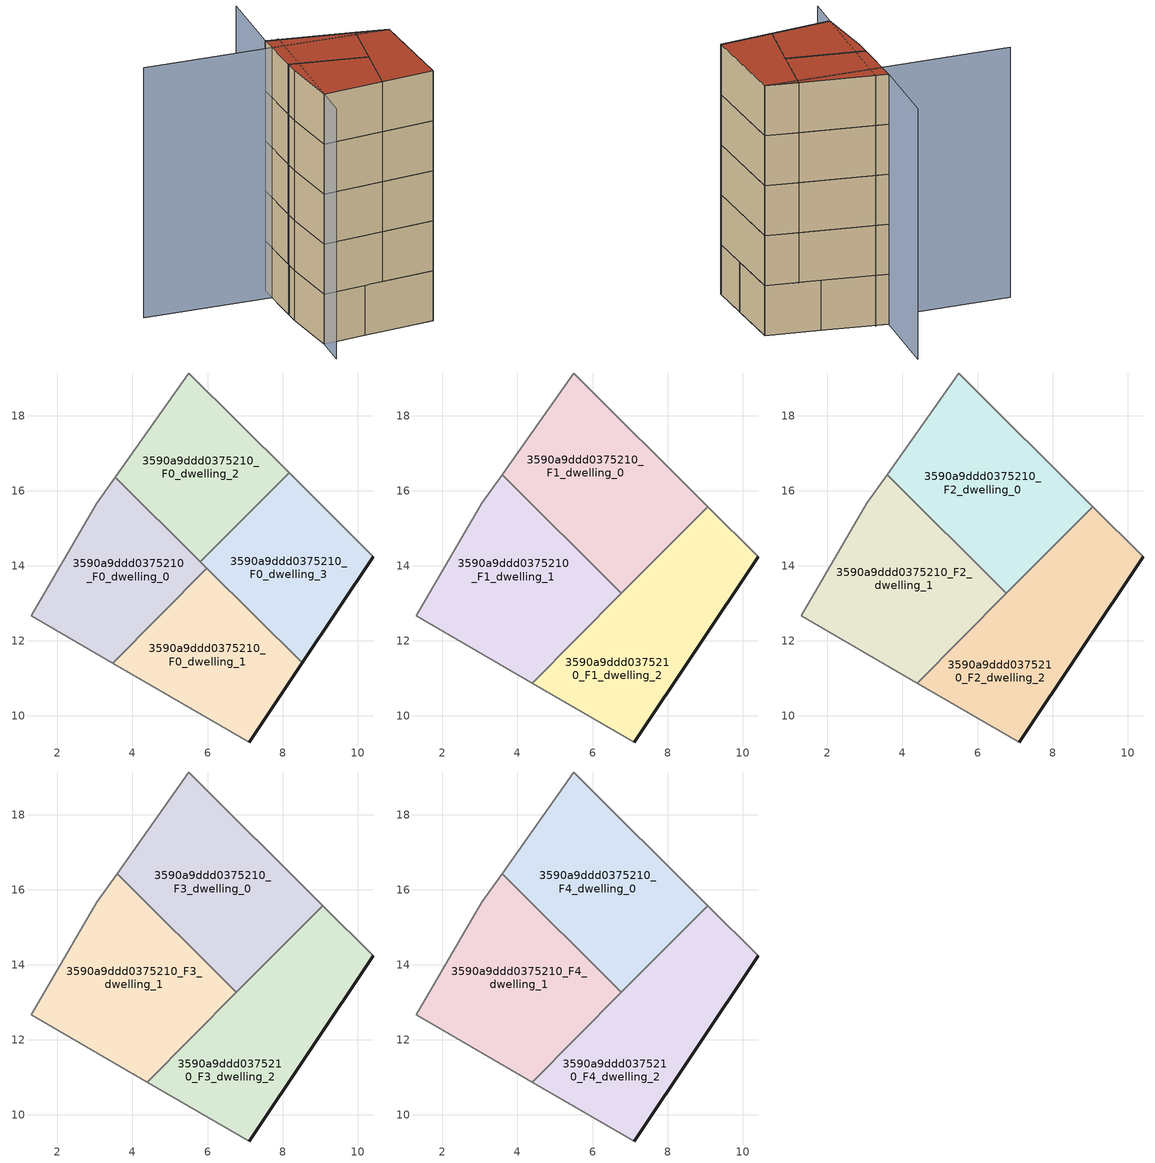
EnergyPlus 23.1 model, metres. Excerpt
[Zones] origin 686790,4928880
3590a9ddd0375210_F0_dwelling_0
 floor ground (EU_floor_Construction): 3.48,11.41 5.98,13.93 3.54,16.36 3.05,15.67 1.31,12.66 z0
 wall adiabatic (EU_wall_Construction): 3.48,11.41 1.31,12.66 3.05,15.67 3.54,16.36 z0:3
 wall to 3590a9ddd0375210_F0_dwelling_1 (EU_wall_Construction): 5.98,13.93 3.48,11.41 z0:3
 wall to 3590a9ddd0375210_F0_dwelling_2 (EU_wall_Construction): 3.54,16.36 5.81,14.1 z0:3
 wall to 3590a9ddd0375210_F0_dwelling_3 (EU_wall_Construction): 5.81,14.1 5.98,13.93 z0:3
3590a9ddd0375210_F0_dwelling_1
 floor ground (EU_floor_Construction): 7.11,9.31 8.52,11.41 5.98,13.93 3.48,11.41 z0
 wall outside (EU_wall_Construction): 8.52,11.41 7.11,9.31 z0:3
 wall adiabatic (EU_wall_Construction): 7.11,9.31 3.48,11.41 z0:3
 wall to 3590a9ddd0375210_F0_dwelling_3 (EU_wall_Construction): 5.98,13.93 8.52,11.41 z0:3
3590a9ddd0375210_F0_dwelling_2
 floor ground (EU_floor_Construction): 5.81,14.1 8.17,16.48 5.5,19.14 3.54,16.36 z0
 wall adiabatic (EU_wall_Construction): 3.54,16.36 5.5,19.14 8.17,16.48 z0:3
 wall to 3590a9ddd0375210_F0_dwelling_3 (EU_wall_Construction): 8.17,16.48 5.81,14.1 z0:3
3590a9ddd0375210_F0_dwelling_3
 floor ground (EU_floor_Construction): 8.52,11.41 10.41,14.25 8.17,16.48 5.81,14.1 z0
 wall outside (EU_wall_Construction): 10.41,14.25 8.52,11.41 z0:3
 wall adiabatic (EU_wall_Construction): 8.17,16.48 10.41,14.25 z0:3
 ceiling adiabatic (EU_roof_Construction): 9.07,15.58 6.71,13.21 6.77,13.26 5.87,14.16 5.83,14.12 8.17,16.48 10.41,14.25 z3
3590a9ddd0375210_F1_dwelling_0
 floor to 3590a9ddd0375210_F0_dwelling_2 (EU_floor_Construction): 5.87,14.16 8.17,16.48 5.5,19.14 3.59,16.43 z3
 floor adiabatic (EU_floor_Construction): 6.77,13.26 9.07,15.58 8.17,16.48 5.87,14.16 z3
 wall to 3590a9ddd0375210_F1_dwelling_1 (EU_wall_Construction): 6.77,13.26 3.59,16.43 z3:6
 wall adiabatic (EU_wall_Construction): 3.59,16.43 5.5,19.14 9.07,15.58 z3:6
 wall to 3590a9ddd0375210_F1_dwelling_2 (EU_wall_Construction): 9.07,15.58 6.77,13.26 z3:6
3590a9ddd0375210_F1_dwelling_1
 floor to 3590a9ddd0375210_F0_dwelling_0 (EU_floor_Construction): 3.48,11.41 5.98,13.93 3.54,16.36 3.05,15.67 1.31,12.66 z3
 floor to 3590a9ddd0375210_F0_dwelling_1 (EU_floor_Construction): 4.4,10.88 6.71,13.21 5.98,13.93 3.48,11.41 z3
 floor to 3590a9ddd0375210_F0_dwelling_2 (EU_floor_Construction): 5.81,14.1 5.87,14.16 3.59,16.43 3.54,16.36 z3
 floor to 3590a9ddd0375210_F0_dwelling_3 (EU_floor_Construction): 6.71,13.21 6.77,13.26 5.87,14.16 5.81,14.1 z3
 wall adiabatic (EU_wall_Construction): 4.4,10.88 1.31,12.66 3.05,15.67 3.59,16.43 z3:6
 wall to 3590a9ddd0375210_F1_dwelling_2 (EU_wall_Construction): 6.77,13.26 4.4,10.88 z3:6
3590a9ddd0375210_F1_dwelling_2
 floor to 3590a9ddd0375210_F0_dwelling_1 (EU_floor_Construction): 7.11,9.31 8.52,11.41 6.71,13.21 4.4,10.88 z3
 floor to 3590a9ddd0375210_F0_dwelling_3 (EU_floor_Construction): 8.52,11.41 10.41,14.25 9.07,15.58 6.71,13.21 z3
 wall outside (EU_wall_Construction): 10.41,14.25 7.11,9.31 z3:6
 wall adiabatic (EU_wall_Construction): 9.07,15.58 10.41,14.25 / 7.11,9.31 4.4,10.88 z3:6
3590a9ddd0375210_F2_dwelling_0
 floor to 3590a9ddd0375210_F1_dwelling_0 (EU_floor_Construction): 6.77,13.26 9.07,15.58 5.5,19.14 3.59,16.43 z6
 wall to 3590a9ddd0375210_F2_dwelling_1 (EU_wall_Construction): 6.77,13.26 3.59,16.43 z6:9
 wall adiabatic (EU_wall_Construction): 3.59,16.43 5.5,19.14 9.07,15.58 z6:9
 wall to 3590a9ddd0375210_F2_dwelling_2 (EU_wall_Construction): 9.07,15.58 6.77,13.26 z6:9
3590a9ddd0375210_F2_dwelling_1
 floor to 3590a9ddd0375210_F1_dwelling_1 (EU_floor_Construction): 4.4,10.88 6.77,13.26 3.59,16.43 3.05,15.67 1.31,12.66 z6
 wall adiabatic (EU_wall_Construction): 4.4,10.88 1.31,12.66 3.05,15.67 3.59,16.43 z6:9
 wall to 3590a9ddd0375210_F2_dwelling_2 (EU_wall_Construction): 6.77,13.26 4.4,10.88 z6:9
3590a9ddd0375210_F2_dwelling_2
 floor to 3590a9ddd0375210_F1_dwelling_2 (EU_floor_Construction): 7.11,9.31 10.41,14.25 9.07,15.58 4.4,10.88 z6
 wall outside (EU_wall_Construction): 10.41,14.25 7.11,9.31 z6:9
 wall adiabatic (EU_wall_Construction): 9.07,15.58 10.41,14.25 / 7.11,9.31 4.4,10.88 z6:9
3590a9ddd0375210_F3_dwelling_0
 floor to 3590a9ddd0375210_F2_dwelling_0 (EU_floor_Construction): 6.77,13.26 9.07,15.58 5.5,19.14 3.59,16.43 z9
 wall to 3590a9ddd0375210_F3_dwelling_1 (EU_wall_Construction): 6.77,13.26 3.59,16.43 z9:12
 wall adiabatic (EU_wall_Construction): 3.59,16.43 5.5,19.14 9.07,15.58 z9:12
 wall to 3590a9ddd0375210_F3_dwelling_2 (EU_wall_Construction): 9.07,15.58 6.77,13.26 z9:12
3590a9ddd0375210_F3_dwelling_1
 floor to 3590a9ddd0375210_F2_dwelling_1 (EU_floor_Construction): 4.4,10.88 6.77,13.26 3.59,16.43 3.05,15.67 1.31,12.66 z9
 wall adiabatic (EU_wall_Construction): 4.4,10.88 1.31,12.66 3.05,15.67 3.59,16.43 z9:12
 wall to 3590a9ddd0375210_F3_dwelling_2 (EU_wall_Construction): 6.77,13.26 4.4,10.88 z9:12
3590a9ddd0375210_F3_dwelling_2
 floor to 3590a9ddd0375210_F2_dwelling_2 (EU_floor_Construction): 7.11,9.31 10.41,14.25 9.07,15.58 4.4,10.88 z9
 wall outside (EU_wall_Construction): 10.41,14.25 7.11,9.31 z9:12
 wall adiabatic (EU_wall_Construction): 9.07,15.58 10.41,14.25 / 7.11,9.31 4.4,10.88 z9:12
3590a9ddd0375210_F4_dwelling_0
 floor to 3590a9ddd0375210_F3_dwelling_0 (EU_floor_Construction): 6.77,13.26 9.07,15.58 5.5,19.14 3.59,16.43 z12
 wall to 3590a9ddd0375210_F4_dwelling_1 (EU_wall_Construction): 6.77,13.26 3.59,16.43 z12:15
 wall adiabatic (EU_wall_Construction): 3.59,16.43 5.5,19.14 9.07,15.58 z12:15
 wall to 3590a9ddd0375210_F4_dwelling_2 (EU_wall_Construction): 9.07,15.58 6.77,13.26 z12:15
 roof outside (EU_roof_Construction): 9.07,15.58 6.77,13.26 3.59,16.43 5.5,19.14 z15
3590a9ddd0375210_F4_dwelling_1
 floor to 3590a9ddd0375210_F3_dwelling_1 (EU_floor_Construction): 4.4,10.88 6.77,13.26 3.59,16.43 3.05,15.67 1.31,12.66 z12
 wall adiabatic (EU_wall_Construction): 4.4,10.88 1.31,12.66 3.05,15.67 3.59,16.43 z12:15
 wall to 3590a9ddd0375210_F4_dwelling_2 (EU_wall_Construction): 6.77,13.26 4.4,10.88 z12:15
 roof outside (EU_roof_Construction): 6.77,13.26 4.4,10.88 1.31,12.66 3.05,15.67 3.59,16.43 z15
3590a9ddd0375210_F4_dwelling_2
 floor to 3590a9ddd0375210_F3_dwelling_2 (EU_floor_Construction): 7.11,9.31 10.41,14.25 9.07,15.58 4.4,10.88 z12
 wall outside (EU_wall_Construction): 10.41,14.25 7.11,9.31 z12:15
 wall adiabatic (EU_wall_Construction): 9.07,15.58 10.41,14.25 / 7.11,9.31 4.4,10.88 z12:15
 roof outside (EU_roof_Construction): 10.41,14.25 7.11,9.31 4.4,10.88 9.07,15.58 z15
shading: 6.1,18.67 0.02,11.05 / 10.41,14.25 -1.02,22.84 / 8.52,22.92 5.5,19.13 z0:15
[Building]
EU S2 Campaign: North Axis=0; Terrain=City; Solar Distribution=FullExterior
[Site:Location]
Bologna: Latitude=44.5; Longitude=11.25; Time Zone=1; Elevation=37
[SizingPeriod:WeatherFileDays]
AnnualSizingPeriod: Begin Month=1; Begin Day of Month=1; End Month=12; End Day of Month=31; Day of Week for Start Day=Monday; Use Weather File Daylight Saving Period=No; Use Weather File Rain and Snow Indicators=No
[MATERIAL]
EU_InternalMass_Material: Roughness=MediumRough; Thickness=0.1; Conductivity=1; Density=1800; Specific Heat=900; Thermal Absorptance=0.9; Solar Absorptance=0.7; Visible Absorptance=0.7
[MATERIAL:NOMASS] Roughness=MediumRough; Thermal Absorptance=0.9; Solar Absorptance=0.7; Visible Absorptance=0.7
Name | Thermal Resistance
EU_wall_NoMass | 0.905828
EU_roof_NoMass | 0.37593
EU_floor_NoMass | 0.67114
[CONSTRUCTION]
EU_wall_Construction: EU_wall_NoMass
EU_roof_Construction: EU_roof_NoMass
EU_floor_Construction: EU_floor_NoMass
EU_InternalMass_Construction: EU_InternalMass_Material
[ZONE] Type=1; Multiplier=1; Ceiling Height=autocalculate; Floor Area=autocalculate; Part of Total Floor Area=Yes
Name | Volume
3590a9ddd0375210_F0_dwelling_0; 3590a9ddd0375210_F0_dwelling_3 | 35.001
3590a9ddd0375210_F1_dwelling_0; 3590a9ddd0375210_F2_dwelling_0; 3590a9ddd0375210_F3_dwelling_0; 3590a9ddd0375210_F4_dwelling_0 | 46.6619
3590a9ddd0375210_F0_dwelling_1 | 34.9995
3590a9ddd0375210_F1_dwelling_1; 3590a9ddd0375210_F2_dwelling_1; 3590a9ddd0375210_F3_dwelling_1; 3590a9ddd0375210_F4_dwelling_1 | 46.6633
3590a9ddd0375210_F0_dwelling_2 | 35.0002
3590a9ddd0375210_F1_dwelling_2; 3590a9ddd0375210_F2_dwelling_2; 3590a9ddd0375210_F3_dwelling_2; 3590a9ddd0375210_F4_dwelling_2 | 46.6655
[INTERNALMASS] Construction=EU_InternalMass_Construction
Name | Zone or ZoneList | Surface Area
3590a9ddd0375210_F0_dwelling_0_EU_InternalMass | 3590a9ddd0375210_F0_dwelling_0 | 11.6667
3590a9ddd0375210_F0_dwelling_1_EU_InternalMass | 3590a9ddd0375210_F0_dwelling_1 | 11.6664
3590a9ddd0375210_F0_dwelling_2_EU_InternalMass | 3590a9ddd0375210_F0_dwelling_2 | 11.6668
3590a9ddd0375210_F0_dwelling_3_EU_InternalMass | 3590a9ddd0375210_F0_dwelling_3 | 11.6669
3590a9ddd0375210_F1_dwelling_0_EU_InternalMass | 3590a9ddd0375210_F1_dwelling_0 | 15.5543
3590a9ddd0375210_F1_dwelling_1_EU_InternalMass | 3590a9ddd0375210_F1_dwelling_1 | 15.5544
3590a9ddd0375210_F1_dwelling_2_EU_InternalMass | 3590a9ddd0375210_F1_dwelling_2 | 15.5549
3590a9ddd0375210_F2_dwelling_0_EU_InternalMass | 3590a9ddd0375210_F2_dwelling_0 | 15.5543
3590a9ddd0375210_F2_dwelling_1_EU_InternalMass | 3590a9ddd0375210_F2_dwelling_1 | 15.5544
3590a9ddd0375210_F2_dwelling_2_EU_InternalMass | 3590a9ddd0375210_F2_dwelling_2 | 15.5549
3590a9ddd0375210_F3_dwelling_0_EU_InternalMass | 3590a9ddd0375210_F3_dwelling_0 | 15.5543
3590a9ddd0375210_F3_dwelling_1_EU_InternalMass | 3590a9ddd0375210_F3_dwelling_1 | 15.5544
3590a9ddd0375210_F3_dwelling_2_EU_InternalMass | 3590a9ddd0375210_F3_dwelling_2 | 15.5549
3590a9ddd0375210_F4_dwelling_0_EU_InternalMass | 3590a9ddd0375210_F4_dwelling_0 | 15.5543
3590a9ddd0375210_F4_dwelling_1_EU_InternalMass | 3590a9ddd0375210_F4_dwelling_1 | 15.5544
3590a9ddd0375210_F4_dwelling_2_EU_InternalMass | 3590a9ddd0375210_F4_dwelling_2 | 15.5549
[OTHEREQUIPMENT] Fuel Type=Electricity; Design Level Calculation Method=Watts/Area; Power per Zone Floor Area=1; Fraction Latent=0; Fraction Radiant=0; Fraction Lost=0; Carbon Dioxide Generation Rate=0; EndUse Subcategory=EU_Step8_InternalGains
Name | Zone or ZoneList or Space or SpaceList | Schedule
EU_Step8_InternalGain_3590a9ddd0375210_F0_dwelling_0_f000 | 3590a9ddd0375210_F0_dwelling_0 | EU_Step8_GainSchedule_3590a9ddd0375210_F0_dwelling_0_f000
EU_Step8_InternalGain_3590a9ddd0375210_F0_dwelling_1_f000 | 3590a9ddd0375210_F0_dwelling_1 | EU_Step8_GainSchedule_3590a9ddd0375210_F0_dwelling_1_f000
EU_Step8_InternalGain_3590a9ddd0375210_F0_dwelling_2_f000 | 3590a9ddd0375210_F0_dwelling_2 | EU_Step8_GainSchedule_3590a9ddd0375210_F0_dwelling_2_f000
EU_Step8_InternalGain_3590a9ddd0375210_F0_dwelling_3_f000 | 3590a9ddd0375210_F0_dwelling_3 | EU_Step8_GainSchedule_3590a9ddd0375210_F0_dwelling_3_f000
EU_Step8_InternalGain_3590a9ddd0375210_F1_dwelling_0_f000 | 3590a9ddd0375210_F1_dwelling_0 | EU_Step8_GainSchedule_3590a9ddd0375210_F1_dwelling_0_f000
EU_Step8_InternalGain_3590a9ddd0375210_F1_dwelling_1_f000 | 3590a9ddd0375210_F1_dwelling_1 | EU_Step8_GainSchedule_3590a9ddd0375210_F1_dwelling_1_f000
EU_Step8_InternalGain_3590a9ddd0375210_F1_dwelling_2_f000 | 3590a9ddd0375210_F1_dwelling_2 | EU_Step8_GainSchedule_3590a9ddd0375210_F1_dwelling_2_f000
EU_Step8_InternalGain_3590a9ddd0375210_F2_dwelling_0_f000 | 3590a9ddd0375210_F2_dwelling_0 | EU_Step8_GainSchedule_3590a9ddd0375210_F2_dwelling_0_f000
EU_Step8_InternalGain_3590a9ddd0375210_F2_dwelling_1_f000 | 3590a9ddd0375210_F2_dwelling_1 | EU_Step8_GainSchedule_3590a9ddd0375210_F2_dwelling_1_f000
EU_Step8_InternalGain_3590a9ddd0375210_F2_dwelling_2_f000 | 3590a9ddd0375210_F2_dwelling_2 | EU_Step8_GainSchedule_3590a9ddd0375210_F2_dwelling_2_f000
EU_Step8_InternalGain_3590a9ddd0375210_F3_dwelling_0_f000 | 3590a9ddd0375210_F3_dwelling_0 | EU_Step8_GainSchedule_3590a9ddd0375210_F3_dwelling_0_f000
EU_Step8_InternalGain_3590a9ddd0375210_F3_dwelling_1_f000 | 3590a9ddd0375210_F3_dwelling_1 | EU_Step8_GainSchedule_3590a9ddd0375210_F3_dwelling_1_f000
EU_Step8_InternalGain_3590a9ddd0375210_F3_dwelling_2_f000 | 3590a9ddd0375210_F3_dwelling_2 | EU_Step8_GainSchedule_3590a9ddd0375210_F3_dwelling_2_f000
EU_Step8_InternalGain_3590a9ddd0375210_F4_dwelling_0_f000 | 3590a9ddd0375210_F4_dwelling_0 | EU_Step8_GainSchedule_3590a9ddd0375210_F4_dwelling_0_f000
EU_Step8_InternalGain_3590a9ddd0375210_F4_dwelling_1_f000 | 3590a9ddd0375210_F4_dwelling_1 | EU_Step8_GainSchedule_3590a9ddd0375210_F4_dwelling_1_f000
EU_Step8_InternalGain_3590a9ddd0375210_F4_dwelling_2_f000 | 3590a9ddd0375210_F4_dwelling_2 | EU_Step8_GainSchedule_3590a9ddd0375210_F4_dwelling_2_f000
[ZONEVENTILATION:DESIGNFLOWRATE] Schedule=EU_AlwaysOn; Design Flow Rate Calculation Method=AirChanges/Hour; Air Changes per Hour=0.73129; Ventilation Type=Natural; Fan Pressure Rise=0; Fan Total Efficiency=1; Constant Term Coefficient=1; Temperature Term Coefficient=0; Velocity Term Coefficient=0; Velocity Squared Term Coefficient=0; Minimum Indoor Temperature=-100; Maximum Indoor Temperature=100; Delta Temperature=-100; Minimum Outdoor Temperature=-100; Maximum Outdoor Temperature=100; Maximum Wind Speed=40
Name | Zone or ZoneList or Space or SpaceList
EU_ConstantAir_3590a9ddd0375210_F0_dwelling_0 | 3590a9ddd0375210_F0_dwelling_0
EU_ConstantAir_3590a9ddd0375210_F0_dwelling_1 | 3590a9ddd0375210_F0_dwelling_1
EU_ConstantAir_3590a9ddd0375210_F0_dwelling_2 | 3590a9ddd0375210_F0_dwelling_2
EU_ConstantAir_3590a9ddd0375210_F0_dwelling_3 | 3590a9ddd0375210_F0_dwelling_3
EU_ConstantAir_3590a9ddd0375210_F1_dwelling_0 | 3590a9ddd0375210_F1_dwelling_0
EU_ConstantAir_3590a9ddd0375210_F1_dwelling_1 | 3590a9ddd0375210_F1_dwelling_1
EU_ConstantAir_3590a9ddd0375210_F1_dwelling_2 | 3590a9ddd0375210_F1_dwelling_2
EU_ConstantAir_3590a9ddd0375210_F2_dwelling_0 | 3590a9ddd0375210_F2_dwelling_0
EU_ConstantAir_3590a9ddd0375210_F2_dwelling_1 | 3590a9ddd0375210_F2_dwelling_1
EU_ConstantAir_3590a9ddd0375210_F2_dwelling_2 | 3590a9ddd0375210_F2_dwelling_2
EU_ConstantAir_3590a9ddd0375210_F3_dwelling_0 | 3590a9ddd0375210_F3_dwelling_0
EU_ConstantAir_3590a9ddd0375210_F3_dwelling_1 | 3590a9ddd0375210_F3_dwelling_1
EU_ConstantAir_3590a9ddd0375210_F3_dwelling_2 | 3590a9ddd0375210_F3_dwelling_2
EU_ConstantAir_3590a9ddd0375210_F4_dwelling_0 | 3590a9ddd0375210_F4_dwelling_0
EU_ConstantAir_3590a9ddd0375210_F4_dwelling_1 | 3590a9ddd0375210_F4_dwelling_1
EU_ConstantAir_3590a9ddd0375210_F4_dwelling_2 | 3590a9ddd0375210_F4_dwelling_2
[HVACTEMPLATE:THERMOSTAT] Constant Heating Setpoint=20; Constant Cooling Setpoint=50
EU_HeatOnly_3590a9ddd0375210_F0_dwelling_0; EU_HeatOnly_3590a9ddd0375210_F0_dwelling_1; EU_HeatOnly_3590a9ddd0375210_F0_dwelling_2; EU_HeatOnly_3590a9ddd0375210_F0_dwelling_3; EU_HeatOnly_3590a9ddd0375210_F1_dwelling_0; EU_HeatOnly_3590a9ddd0375210_F1_dwelling_1; EU_HeatOnly_3590a9ddd0375210_F1_dwelling_2; EU_HeatOnly_3590a9ddd0375210_F2_dwelling_0; EU_HeatOnly_3590a9ddd0375210_F2_dwelling_1; EU_HeatOnly_3590a9ddd0375210_F2_dwelling_2; EU_HeatOnly_3590a9ddd0375210_F3_dwelling_0; EU_HeatOnly_3590a9ddd0375210_F3_dwelling_1; EU_HeatOnly_3590a9ddd0375210_F3_dwelling_2; EU_HeatOnly_3590a9ddd0375210_F4_dwelling_0; EU_HeatOnly_3590a9ddd0375210_F4_dwelling_1; EU_HeatOnly_3590a9ddd0375210_F4_dwelling_2
[HVACTEMPLATE:ZONE:IDEALLOADSAIRSYSTEM] System Availability Schedule=EU_AlwaysOn; Maximum Heating Supply Air Temperature=50; Minimum Cooling Supply Air Temperature=13; Maximum Heating Supply Air Humidity Ratio=0.0156; Minimum Cooling Supply Air Humidity Ratio=0.0077; Heating Limit=NoLimit; Cooling Limit=NoLimit; Heating Availability Schedule=EU_AlwaysOn; Cooling Availability Schedule=EU_CoolingOff; Dehumidification Control Type=ConstantSensibleHeatRatio; Cooling Sensible Heat Ratio=0.7; Dehumidification Setpoint=60; Humidification Control Type=None; Humidification Setpoint=30; Outdoor Air Method=None; Outdoor Air Flow Rate per Person=0.00944; Outdoor Air Flow Rate per Zone Floor Area=0; Outdoor Air Flow Rate per Zone=0; Demand Controlled Ventilation Type=None; Outdoor Air Economizer Type=NoEconomizer; Heat Recovery Type=None; Sensible Heat Recovery Effectiveness=0.7; Latent Heat Recovery Effectiveness=0.65
Name | Template Thermostat
3590a9ddd0375210_F0_dwelling_0 | EU_HeatOnly_3590a9ddd0375210_F0_dwelling_0
3590a9ddd0375210_F0_dwelling_1 | EU_HeatOnly_3590a9ddd0375210_F0_dwelling_1
3590a9ddd0375210_F0_dwelling_2 | EU_HeatOnly_3590a9ddd0375210_F0_dwelling_2
3590a9ddd0375210_F0_dwelling_3 | EU_HeatOnly_3590a9ddd0375210_F0_dwelling_3
3590a9ddd0375210_F1_dwelling_0 | EU_HeatOnly_3590a9ddd0375210_F1_dwelling_0
3590a9ddd0375210_F1_dwelling_1 | EU_HeatOnly_3590a9ddd0375210_F1_dwelling_1
3590a9ddd0375210_F1_dwelling_2 | EU_HeatOnly_3590a9ddd0375210_F1_dwelling_2
3590a9ddd0375210_F2_dwelling_0 | EU_HeatOnly_3590a9ddd0375210_F2_dwelling_0
3590a9ddd0375210_F2_dwelling_1 | EU_HeatOnly_3590a9ddd0375210_F2_dwelling_1
3590a9ddd0375210_F2_dwelling_2 | EU_HeatOnly_3590a9ddd0375210_F2_dwelling_2
3590a9ddd0375210_F3_dwelling_0 | EU_HeatOnly_3590a9ddd0375210_F3_dwelling_0
3590a9ddd0375210_F3_dwelling_1 | EU_HeatOnly_3590a9ddd0375210_F3_dwelling_1
3590a9ddd0375210_F3_dwelling_2 | EU_HeatOnly_3590a9ddd0375210_F3_dwelling_2
3590a9ddd0375210_F4_dwelling_0 | EU_HeatOnly_3590a9ddd0375210_F4_dwelling_0
3590a9ddd0375210_F4_dwelling_1 | EU_HeatOnly_3590a9ddd0375210_F4_dwelling_1
3590a9ddd0375210_F4_dwelling_2 | EU_HeatOnly_3590a9ddd0375210_F4_dwelling_2
[SIZING:ZONE] Zone Cooling Design Supply Air Temperature Input Method=SupplyAirTemperature; Zone Cooling Design Supply Air Temperature=13; Zone Heating Design Supply Air Temperature Input Method=SupplyAirTemperature; Zone Heating Design Supply Air Temperature=50; Zone Cooling Design Supply Air Humidity Ratio=0.008; Zone Heating Design Supply Air Humidity Ratio=0.008; Cooling Design Air Flow Method=DesignDay; Cooling Design Air Flow Rate=0; Cooling Minimum Air Flow per Zone Floor Area=0.000762; Cooling Minimum Air Flow=0; Cooling Minimum Air Flow Fraction=0.2; Heating Design Air Flow Method=DesignDay; Heating Design Air Flow Rate=0; Heating Maximum Air Flow per Zone Floor Area=0.002032; Heating Maximum Air Flow=0.141576; Heating Maximum Air Flow Fraction=0.3; Account for Dedicated Outdoor Air System=No; Dedicated Outdoor Air System Control Strategy=NeutralSupplyAir; Dedicated Outdoor Air Low Setpoint Temperature for Design=autosize; Dedicated Outdoor Air High Setpoint Temperature for Design=autosize; Zone Load Sizing Method=Sensible Load Only No Latent Load; Zone Latent Cooling Design Supply Air Humidity Ratio Input Method=HumidityRatioDifference; Zone Cooling Design Supply Air Humidity Ratio Difference=0.005; Zone Latent Heating Design Supply Air Humidity Ratio Input Method=HumidityRatioDifference; Zone Humidification Design Supply Air Humidity Ratio Difference=0.005
3590a9ddd0375210_F0_dwelling_0; 3590a9ddd0375210_F0_dwelling_1; 3590a9ddd0375210_F0_dwelling_2; 3590a9ddd0375210_F0_dwelling_3; 3590a9ddd0375210_F1_dwelling_0; 3590a9ddd0375210_F1_dwelling_1; 3590a9ddd0375210_F1_dwelling_2; 3590a9ddd0375210_F2_dwelling_0; 3590a9ddd0375210_F2_dwelling_1; 3590a9ddd0375210_F2_dwelling_2; 3590a9ddd0375210_F3_dwelling_0; 3590a9ddd0375210_F3_dwelling_1; 3590a9ddd0375210_F3_dwelling_2; 3590a9ddd0375210_F4_dwelling_0; 3590a9ddd0375210_F4_dwelling_1; 3590a9ddd0375210_F4_dwelling_2
[SCHEDULE:CONSTANT]
Name | Hourly Value
EU_AlwaysOn | 1
EU_CoolingOff | 0
[SCHEDULE:FILE] Column Number=1; Rows to Skip at Top=0; Number of Hours of Data=8760; Column Separator=Comma; Interpolate to Timestep=No; Minutes per Item=60; Adjust Schedule for Daylight Savings=Yes
Name | File
EU_Step8_GainSchedule_3590a9ddd0375210_F0_dwelling_0_f000 | ../../schedules/3590a9ddd0375210/3590a9ddd0375210_F0_dwelling_0_f000_gain.csv
EU_Step8_GainSchedule_3590a9ddd0375210_F0_dwelling_1_f000 | ../../schedules/3590a9ddd0375210/3590a9ddd0375210_F0_dwelling_1_f000_gain.csv
EU_Step8_GainSchedule_3590a9ddd0375210_F0_dwelling_2_f000 | ../../schedules/3590a9ddd0375210/3590a9ddd0375210_F0_dwelling_2_f000_gain.csv
EU_Step8_GainSchedule_3590a9ddd0375210_F0_dwelling_3_f000 | ../../schedules/3590a9ddd0375210/3590a9ddd0375210_F0_dwelling_3_f000_gain.csv
EU_Step8_GainSchedule_3590a9ddd0375210_F1_dwelling_0_f000 | ../../schedules/3590a9ddd0375210/3590a9ddd0375210_F1_dwelling_0_f000_gain.csv
EU_Step8_GainSchedule_3590a9ddd0375210_F1_dwelling_1_f000 | ../../schedules/3590a9ddd0375210/3590a9ddd0375210_F1_dwelling_1_f000_gain.csv
EU_Step8_GainSchedule_3590a9ddd0375210_F1_dwelling_2_f000 | ../../schedules/3590a9ddd0375210/3590a9ddd0375210_F1_dwelling_2_f000_gain.csv
EU_Step8_GainSchedule_3590a9ddd0375210_F2_dwelling_0_f000 | ../../schedules/3590a9ddd0375210/3590a9ddd0375210_F2_dwelling_0_f000_gain.csv
EU_Step8_GainSchedule_3590a9ddd0375210_F2_dwelling_1_f000 | ../../schedules/3590a9ddd0375210/3590a9ddd0375210_F2_dwelling_1_f000_gain.csv
EU_Step8_GainSchedule_3590a9ddd0375210_F2_dwelling_2_f000 | ../../schedules/3590a9ddd0375210/3590a9ddd0375210_F2_dwelling_2_f000_gain.csv
EU_Step8_GainSchedule_3590a9ddd0375210_F3_dwelling_0_f000 | ../../schedules/3590a9ddd0375210/3590a9ddd0375210_F3_dwelling_0_f000_gain.csv
EU_Step8_GainSchedule_3590a9ddd0375210_F3_dwelling_1_f000 | ../../schedules/3590a9ddd0375210/3590a9ddd0375210_F3_dwelling_1_f000_gain.csv
EU_Step8_GainSchedule_3590a9ddd0375210_F3_dwelling_2_f000 | ../../schedules/3590a9ddd0375210/3590a9ddd0375210_F3_dwelling_2_f000_gain.csv
EU_Step8_GainSchedule_3590a9ddd0375210_F4_dwelling_0_f000 | ../../schedules/3590a9ddd0375210/3590a9ddd0375210_F4_dwelling_0_f000_gain.csv
EU_Step8_GainSchedule_3590a9ddd0375210_F4_dwelling_1_f000 | ../../schedules/3590a9ddd0375210/3590a9ddd0375210_F4_dwelling_1_f000_gain.csv
EU_Step8_GainSchedule_3590a9ddd0375210_F4_dwelling_2_f000 | ../../schedules/3590a9ddd0375210/3590a9ddd0375210_F4_dwelling_2_f000_gain.csv
